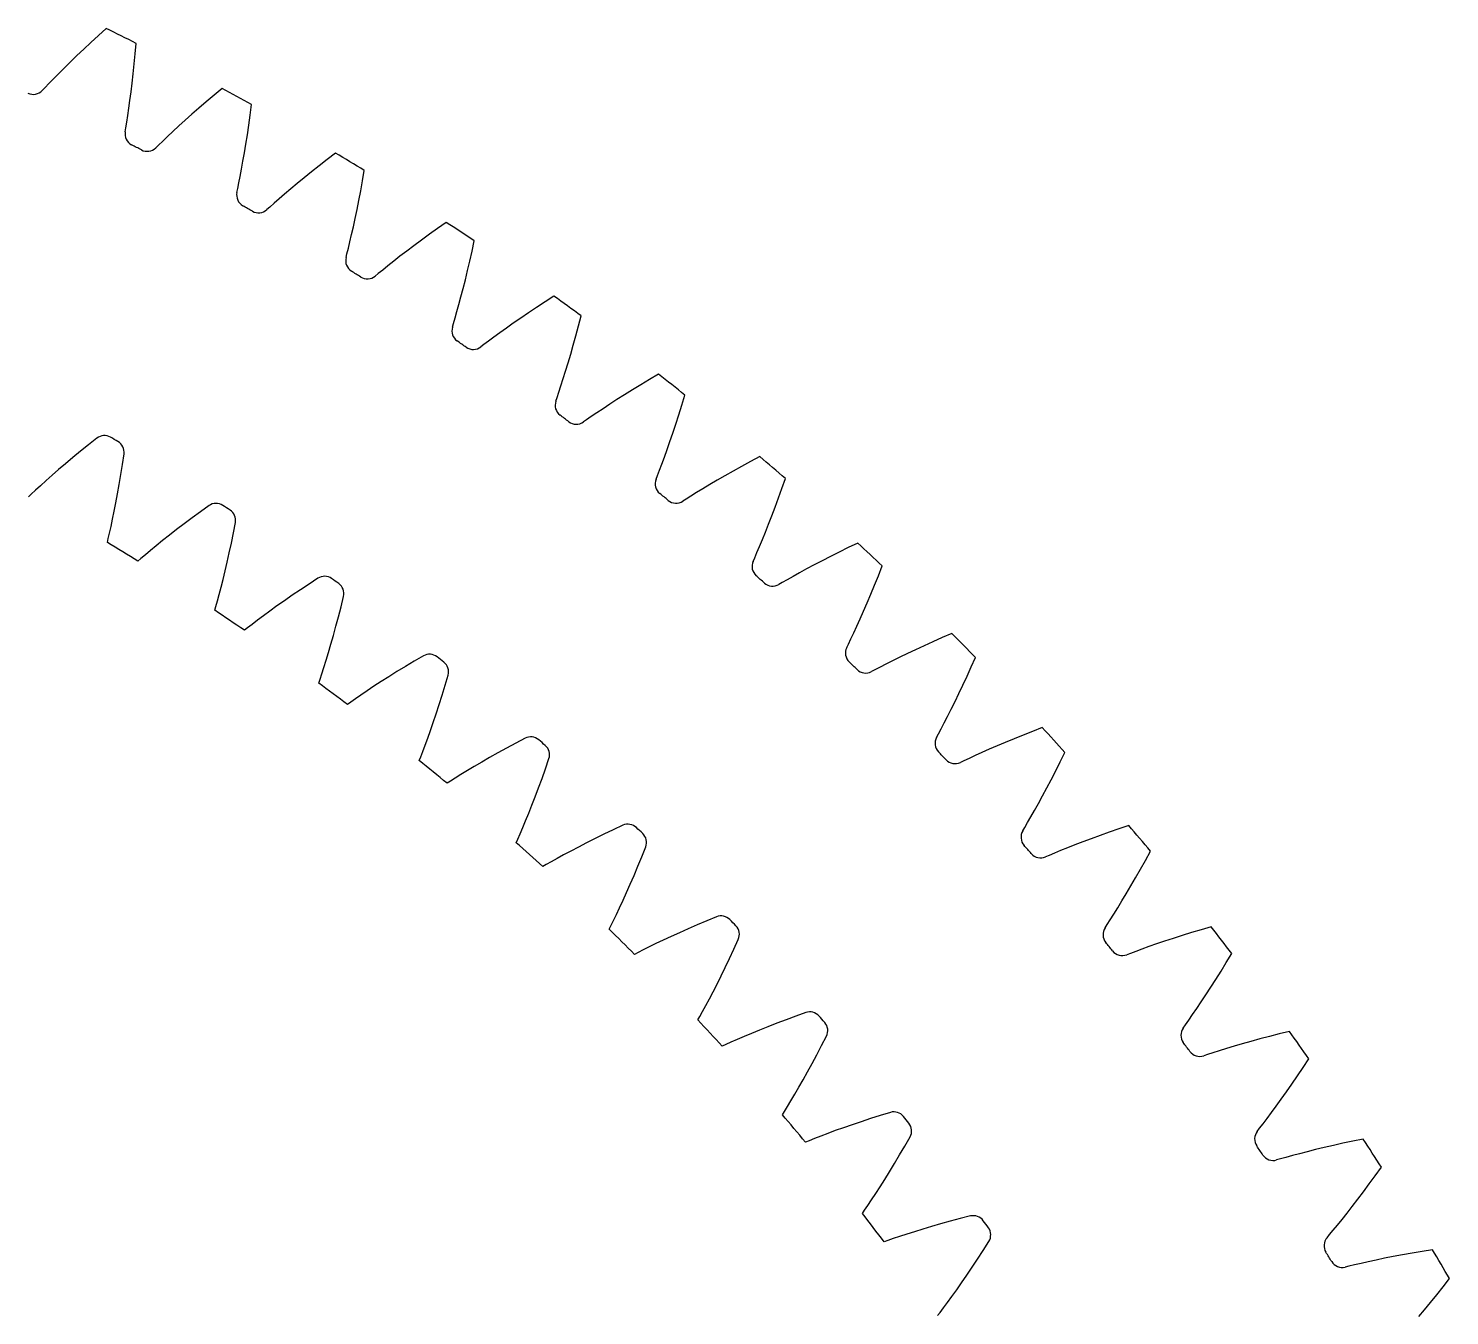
# Model space of a CAD drawing. Header units: millimetres. Extents: x -77 to 78, y -77 to 77.
# Drawn here: x 32.28 to 66.92, y 38.18 to 69.56 of the extents above; entities that cross this region are included whole.
import ezdxf

# ---------------------------------------------------------------- set-up
doc = ezdxf.new("R2010")
doc.units = ezdxf.units.MM

msp = doc.modelspace()

# ---------------------------------------------------------------- linework, layer by layer
at = {"layer": 'thin_ring_external'}
for p, q in [((33.988012, 69.385096), (33.806023, 69.217426)), ((34.177653, 69.556725), (33.988012, 69.385096)), ((33.631955, 69.054206), (33.466145, 68.896013)), ((33.806023, 69.217426), (33.631955, 69.054206)), ((34.864018, 68.690608), (34.888149, 68.936881)), ((34.888149, 68.936881), (34.910828, 69.191648)), ((33.161202, 68.597717), (33.023472, 68.459659)), ((33.309032, 68.743555), (33.161202, 68.597717)), ((33.466145, 68.896013), (33.309032, 68.743555)), ((34.838665, 68.453335), (34.864018, 68.690608)), ((32.897052, 68.330997), (32.78392, 68.214213)), ((33.023472, 68.459659), (32.897052, 68.330997)), ((34.812348, 68.225684), (34.838665, 68.453335)), ((32.687932, 68.113857), (32.621704, 68.045492)), ((32.78392, 68.214213), (32.687932, 68.113857)), ((34.758071, 67.802571), (34.785365, 68.008429)), ((34.785365, 68.008429), (34.812348, 68.225684)), ((36.807964, 67.931218), (36.619244, 67.771161)), ((37.004491, 68.094917), (36.807964, 67.931218)), ((34.70441, 67.43104), (34.730899, 67.609461)), ((34.730899, 67.609461), (34.758071, 67.802571)), ((36.438621, 67.615224), (36.266457, 67.463973)), ((36.619244, 67.771161), (36.438621, 67.615224)), ((37.688939, 67.446426), (37.722059, 67.700046)), ((34.657151, 67.133302), (34.679392, 67.27038)), ((34.679392, 67.27038), (34.70441, 67.43104)), ((36.103218, 67.318094), (35.949525, 67.178447)), ((36.266457, 67.463973), (36.103218, 67.318094)), ((37.654719, 67.20135), (37.688939, 67.446426)), ((34.642506, 67.039253), (34.657151, 67.133302)), ((35.674647, 66.922797), (35.556816, 66.810756)), ((35.806243, 67.04616), (35.674647, 66.922797)), ((35.949525, 67.178447), (35.806243, 67.04616)), ((37.584004, 66.73894), (37.619646, 66.965319)), ((37.619646, 66.965319), (37.654719, 67.20135)), ((35.456789, 66.714425), (35.38781, 66.648837)), ((35.556816, 66.810756), (35.456789, 66.714425)), ((37.512402, 66.318412), (37.548125, 66.522976)), ((37.548125, 66.522976), (37.584004, 66.73894)), ((39.76893, 66.518284), (39.565848, 66.362792)), ((37.477325, 66.126581), (37.512402, 66.318412)), ((39.370717, 66.210618), (39.183844, 66.062228)), ((39.565848, 66.362792), (39.370717, 66.210618)), ((37.41194, 65.789901), (37.443533, 65.949397)), ((37.443533, 65.949397), (37.477325, 66.126581)), ((39.005615, 65.918173), (38.836525, 65.779118)), ((39.183844, 66.062228), (39.005615, 65.918173)), ((40.381925, 65.598776), (40.426178, 65.84224)), ((40.426178, 65.84224), (40.469682, 66.094287)), ((37.365597, 65.560482), (37.384091, 65.653851)), ((37.384091, 65.653851), (37.41194, 65.789901)), ((38.528636, 65.519606), (38.392087, 65.40175)), ((38.677229, 65.6459), (38.528636, 65.519606)), ((38.836525, 65.779118), (38.677229, 65.6459)), ((40.337191, 65.364384), (40.381925, 65.598776)), ((38.165857, 65.202498), (38.094244, 65.139797)), ((38.269755, 65.294641), (38.165857, 65.202498)), ((38.392087, 65.40175), (38.269755, 65.294641)), ((40.24757, 64.92535), (40.292286, 65.139659)), ((40.292286, 65.139659), (40.337191, 65.364384)), ((40.203479, 64.722426), (40.24757, 64.92535)), ((42.466311, 64.829487), (42.257016, 64.682464)), ((40.119519, 64.356549), (40.160556, 64.532196)), ((40.160556, 64.532196), (40.203479, 64.722426)), ((42.055802, 64.538429), (41.862995, 64.397836)), ((42.257016, 64.682464), (42.055802, 64.538429)), ((40.047993, 64.063692), (40.081404, 64.198484)), ((40.081404, 64.198484), (40.119519, 64.356549)), ((41.504345, 64.129224), (41.339714, 64.002658)), ((41.679002, 64.261219), (41.504345, 64.129224)), ((41.862995, 64.397836), (41.679002, 64.261219)), ((43.041038, 63.885588), (43.09525, 64.12703)), ((43.09525, 64.12703), (43.149065, 64.377078)), ((40.025681, 63.971161), (40.047993, 64.063692)), ((41.044789, 63.770421), (40.918163, 63.668424)), ((41.186061, 63.882571), (41.044789, 63.770421)), ((41.339714, 64.002658), (41.186061, 63.882571)), ((42.986719, 63.65323), (43.041038, 63.885588)), ((40.81057, 63.580625), (40.736443, 63.520917)), ((40.918163, 63.668424), (40.81057, 63.580625)), ((42.879149, 63.218246), (42.932625, 63.430538)), ((42.932625, 63.430538), (42.986719, 63.65323)), ((42.826764, 63.017302), (42.879149, 63.218246)), ((42.727853, 62.655182), (42.776068, 62.828995)), ((42.776068, 62.828995), (42.826764, 63.017302)), ((44.669971, 62.757414), (44.471555, 62.624855)), ((44.876929, 62.893066), (44.669971, 62.757414)), ((45.092083, 63.031373), (44.876929, 62.893066)), ((42.618273, 62.273971), (42.644365, 62.365508)), ((42.644365, 62.365508), (42.683281, 62.498814)), ((42.683281, 62.498814), (42.727853, 62.655182)), ((44.102179, 62.371194), (43.932491, 62.251493)), ((44.282108, 62.495907), (44.102179, 62.371194)), ((44.471555, 62.624855), (44.282108, 62.495907)), ((45.691653, 62.303687), (45.755688, 62.551315)), ((43.62828, 62.03156), (43.497573, 61.934848)), ((43.774038, 62.137816), (43.62828, 62.03156)), ((43.932491, 62.251493), (43.774038, 62.137816)), ((45.563761, 61.834742), (45.627574, 62.064674)), ((45.627574, 62.064674), (45.691653, 62.303687)), ((43.386466, 61.85154), (43.30995, 61.794926)), ((43.497573, 61.934848), (43.386466, 61.85154)), ((45.500571, 61.614459), (45.563761, 61.834742)), ((45.377834, 61.205918), (45.438424, 61.404541)), ((45.438424, 61.404541), (45.500571, 61.614459)), ((45.264139, 60.848163), (45.319449, 61.019851)), ((45.319449, 61.019851), (45.377834, 61.205918)), ((47.421169, 60.997616), (47.208817, 60.870575)), ((47.641821, 61.126974), (47.421169, 60.997616)), ((45.168828, 60.562161), (45.213185, 60.693757)), ((45.213185, 60.693757), (45.264139, 60.848163)), ((46.810544, 60.625213), (46.625647, 60.507992)), ((47.005125, 60.746275), (46.810544, 60.625213)), ((47.208817, 60.870575), (47.005125, 60.746275)), ((48.211009, 60.375286), (48.285157, 60.620076)), ((45.139, 60.471773), (45.168828, 60.562161)), ((46.288201, 60.288283), (46.138204, 60.1881)), ((46.451187, 60.395359), (46.288201, 60.288283)), ((46.625647, 60.507992), (46.451187, 60.395359)), ((48.137172, 60.139105), (48.211009, 60.375286)), ((45.889203, 60.018159), (45.810428, 59.964734)), ((46.003637, 60.096836), (45.889203, 60.018159)), ((46.138204, 60.1881), (46.003637, 60.096836)), ((48.063973, 59.911987), (48.137172, 60.139105)), ((47.92108, 59.487294), (47.991792, 59.694484)), ((47.991792, 59.694484), (48.063973, 59.911987)), ((47.786411, 59.107813), (47.852386, 59.291326)), ((47.852386, 59.291326), (47.92108, 59.487294)), ((47.666849, 58.786357), (47.724099, 58.93854)), ((47.724099, 58.93854), (47.786411, 59.107813)), ((49.885447, 58.999311), (49.668058, 58.881095)), ((50.111223, 59.119501), (49.885447, 58.999311)), ((47.583614, 58.567605), (47.617127, 58.656693)), ((47.617127, 58.656693), (47.666849, 58.786357)), ((49.070494, 58.542759), (48.891557, 58.437384)), ((49.260048, 58.652291), (49.070494, 58.542759)), ((49.459435, 58.765262), (49.260048, 58.652291)), ((49.668058, 58.881095), (49.459435, 58.765262)), ((50.649071, 58.345078), (50.733206, 58.586618)), ((48.570328, 58.243149), (48.432128, 58.157487)), ((48.724312, 58.337089), (48.570328, 58.243149)), ((48.891557, 58.437384), (48.724312, 58.337089)), ((50.5656, 58.112128), (50.649071, 58.345078)), ((48.314561, 58.083575), (48.233658, 58.033429)), ((48.432128, 58.157487), (48.314561, 58.083575)), ((50.402088, 57.67385), (50.483138, 57.888206)), ((50.483138, 57.888206), (50.5656, 58.112128)), ((50.322929, 57.469738), (50.402088, 57.67385)), ((50.172795, 57.096106), (50.246248, 57.276755)), ((50.246248, 57.276755), (50.322929, 57.469738)), ((50.040136, 56.779829), (50.103586, 56.929534)), ((50.103586, 56.929534), (50.172795, 57.096106)), ((52.265606, 56.901519), (52.043547, 56.792328)), ((52.496126, 57.012339), (52.265606, 56.901519)), ((49.94799, 56.564679), (49.985133, 56.652316)), ((49.985133, 56.652316), (50.040136, 56.779829)), ((51.432596, 56.478811), (51.249484, 56.38087)), ((51.626487, 56.580468), (51.432596, 56.478811)), ((51.830344, 56.685158), (51.626487, 56.580468)), ((52.043547, 56.792328), (51.830344, 56.685158)), ((50.778951, 56.120071), (50.658449, 56.051048)), ((50.920552, 56.199988), (50.778951, 56.120071)), ((51.078263, 56.287527), (50.920552, 56.199988)), ((51.249484, 56.38087), (51.078263, 56.287527)), ((52.908762, 55.987161), (53.001727, 56.216488)), ((53.001727, 56.216488), (53.095707, 56.45437)), ((50.658449, 56.051048), (50.575556, 56.004266)), ((52.817177, 55.766813), (52.908762, 55.987161)), ((52.639923, 55.355276), (52.727395, 55.555965)), ((52.727395, 55.555965), (52.817177, 55.766813)), ((52.474576, 54.988122), (52.555384, 55.165603)), ((52.555384, 55.165603), (52.639923, 55.355276)), ((52.329044, 54.677558), (52.398587, 54.824532)), ((52.398587, 54.824532), (52.474576, 54.988122)), ((54.792509, 54.809041), (54.557634, 54.707779)), ((52.228143, 54.466373), (52.268852, 54.552411)), ((52.268852, 54.552411), (52.329044, 54.677558)), ((53.905873, 54.413237), (53.707972, 54.319626)), ((54.113856, 54.509469), (53.905873, 54.413237)), ((54.331279, 54.607796), (54.113856, 54.509469)), ((54.557634, 54.707779), (54.331279, 54.607796)), ((53.184912, 54.06206), (53.04015, 53.988024)), ((53.346084, 54.14305), (53.184912, 54.06206)), ((53.520993, 54.229286), (53.346084, 54.14305)), ((53.707972, 54.319626), (53.520993, 54.229286)), ((55.26501, 53.993103), (55.368677, 54.226927)), ((52.916915, 53.924007), (52.832172, 53.880667)), ((53.04015, 53.988024), (52.916915, 53.924007)), ((55.062154, 53.551385), (55.162709, 53.767787)), ((55.162709, 53.767787), (55.26501, 53.993103)), ((54.963792, 53.344401), (55.062154, 53.551385)), ((54.775899, 52.96143), (54.868154, 53.147471)), ((54.868154, 53.147471), (54.963792, 53.344401)), ((54.605232, 52.627083), (54.687872, 52.787415)), ((54.687872, 52.787415), (54.775899, 52.96143)), ((54.420227, 52.276224), (54.464434, 52.360518)), ((54.464434, 52.360518), (54.529714, 52.483089)), ((54.529714, 52.483089), (54.605232, 52.627083)), ((56.527396, 52.331184), (56.30612, 52.241866)), ((56.757665, 52.421789), (56.527396, 52.331184)), ((56.9965, 52.513322), (56.757665, 52.421789)), ((55.702254, 51.986258), (55.523952, 51.907277)), ((55.892784, 52.068846), (55.702254, 51.986258)), ((56.094361, 52.154253), (55.892784, 52.068846)), ((56.30612, 52.241866), (56.094361, 52.154253)), ((55.086152, 51.706037), (54.999701, 51.666213)), ((55.211911, 51.764942), (55.086152, 51.706037)), ((55.359591, 51.832971), (55.211911, 51.764942)), ((55.523952, 51.907277), (55.359591, 51.832971)), ((57.323638, 51.457748), (57.435103, 51.678675)), ((57.435103, 51.678675), (57.548283, 51.908044)), ((57.214284, 51.245657), (57.323638, 51.457748)), ((57.003865, 50.850048), (57.107507, 51.042885)), ((57.107507, 51.042885), (57.214284, 51.245657)), ((56.808953, 50.497697), (56.90405, 50.667951)), ((56.90405, 50.667951), (57.003865, 50.850048)), ((56.638434, 50.20012), (56.7198, 50.340893)), ((56.7198, 50.340893), (56.808953, 50.497697)), ((56.520546, 49.997925), (56.568177, 50.080333)), ((56.568177, 50.080333), (56.638434, 50.20012)), ((58.403439, 49.886171), (58.188262, 49.807326)), ((58.628196, 49.966329), (58.403439, 49.886171)), ((58.86199, 50.047404), (58.628196, 49.966329)), ((59.104381, 50.129055), (58.86199, 50.047404)), ((57.608194, 49.583975), (57.440921, 49.516481)), ((57.789588, 49.65557), (57.608194, 49.583975)), ((57.983348, 49.730266), (57.789588, 49.65557)), ((58.188262, 49.807326), (57.983348, 49.730266)), ((57.162501, 49.40088), (57.074487, 49.364638)), ((57.290572, 49.454571), (57.162501, 49.40088)), ((57.440921, 49.516481), (57.290572, 49.454571)), ((59.387907, 49.06094), (59.508349, 49.277104)), ((59.508349, 49.277104), (59.63085, 49.501634)), ((59.154926, 48.6553), (59.269938, 48.853517)), ((59.269938, 48.853517), (59.387907, 49.06094)), ((59.043455, 48.466881), (59.154926, 48.6553)), ((58.834241, 48.122829), (58.936247, 48.289035)), ((58.936247, 48.289035), (59.043455, 48.466881)), ((58.576533, 47.715702), (58.651649, 47.832504)), ((58.651649, 47.832504), (58.738725, 47.969817)), ((58.738725, 47.969817), (58.834241, 48.122829)), ((58.525559, 47.635318), (58.576533, 47.715702)), ((60.630134, 47.517219), (60.402276, 47.446356)), ((60.86706, 47.588628), (60.630134, 47.517219)), ((61.112599, 47.660258), (60.86706, 47.588628)), ((59.425392, 47.116494), (59.272629, 47.060809)), ((59.595295, 47.177064), (59.425392, 47.116494)), ((59.779476, 47.241152), (59.595295, 47.177064)), ((59.976139, 47.30783), (59.779476, 47.241152)), ((60.184044, 47.376412), (59.976139, 47.30783)), ((60.402276, 47.446356), (60.184044, 47.376412)), ((59.142461, 47.012421), (59.053034, 46.979824)), ((59.272629, 47.060809), (59.142461, 47.012421)), ((61.352035, 46.581403), (61.481249, 46.792441)), ((61.481249, 46.792441), (61.612865, 47.011752)), ((61.225649, 46.378999), (61.352035, 46.581403)), ((60.983483, 46.001987), (61.102597, 46.185671)), ((61.102597, 46.185671), (61.225649, 46.378999)), ((60.760321, 45.666814), (60.869065, 45.828693)), ((60.869065, 45.828693), (60.983483, 46.001987)), ((60.486116, 45.270611), (60.565963, 45.38423)), ((60.565963, 45.38423), (60.658604, 45.517853)), ((60.658604, 45.517853), (60.760321, 45.666814)), ((60.431885, 45.192388), (60.486116, 45.270611)), ((62.769495, 45.049606), (62.529837, 44.987985)), ((63.017768, 45.111096), (62.769495, 45.049606)), ((61.481905, 44.690602), (61.309659, 44.637058)), ((61.668562, 44.747074), (61.481905, 44.690602)), ((61.867797, 44.805622), (61.668562, 44.747074)), ((62.078342, 44.865611), (61.867797, 44.805622)), ((62.299262, 44.926536), (62.078342, 44.865611)), ((62.529837, 44.987985), (62.299262, 44.926536)), ((61.022694, 44.544689), (60.932003, 44.51579)), ((61.154738, 44.587692), (61.022694, 44.544689)), ((61.309659, 44.637058), (61.154738, 44.587692)), ((63.350479, 44.228875), (63.490988, 44.442598)), ((63.07812, 43.826275), (63.212709, 44.023321)), ((63.212709, 44.023321), (63.350479, 44.228875)), ((62.947234, 43.638162), (63.07812, 43.826275)), ((62.699244, 43.291073), (62.82068, 43.459523)), ((62.82068, 43.459523), (62.947234, 43.638162)), ((62.37815, 42.859429), (62.476199, 42.989136)), ((62.476199, 42.989136), (62.583946, 43.133795)), ((62.583946, 43.133795), (62.699244, 43.291073)), ((62.236309, 42.673253), (62.293706, 42.749183)), ((62.293706, 42.749183), (62.37815, 42.859429)), ((63.867961, 42.279156), (63.655131, 42.227862)), ((64.091197, 42.33096), (63.867961, 42.279156)), ((64.3241, 42.382891), (64.091197, 42.33096)), ((64.566086, 42.434621), (64.3241, 42.382891)), ((64.816674, 42.485866), (64.566086, 42.434621)), ((62.800028, 42.001844), (62.708228, 41.976693)), ((62.933727, 42.03939), (62.800028, 42.001844)), ((63.090543, 42.082354), (62.933727, 42.03939)), ((63.264843, 42.128782), (63.090543, 42.082354)), ((63.453661, 42.177543), (63.264843, 42.128782)), ((63.655131, 42.227862), (63.453661, 42.177543)), ((64.966792, 41.391004), (65.112885, 41.590729)), ((65.112885, 41.590729), (65.26205, 41.798503)), ((64.824227, 41.199651), (64.966792, 41.391004)), ((64.551947, 40.843777), (64.685729, 41.01707)), ((64.685729, 41.01707), (64.824227, 41.199651)), ((64.30204, 40.528043), (64.423697, 40.680454)), ((64.423697, 40.680454), (64.551947, 40.843777)), ((63.996254, 40.155671), (64.085154, 40.262357)), ((64.085154, 40.262357), (64.188444, 40.387929)), ((64.188444, 40.387929), (64.30204, 40.528043)), ((63.935788, 40.082161), (63.996254, 40.155671)), ((64.941102, 39.495922), (64.765043, 39.45669)), ((65.131762, 39.53689), (64.941102, 39.495922)), ((65.335129, 39.578896), (65.131762, 39.53689)), ((65.549886, 39.621409), (65.335129, 39.578896)), ((65.775059, 39.664004), (65.549886, 39.621409)), ((66.009899, 39.706329), (65.775059, 39.664004)), ((66.253804, 39.748081), (66.009899, 39.706329)), ((66.506284, 39.788995), (66.253804, 39.748081)), ((64.471467, 39.388175), (64.378712, 39.366814)), ((64.606595, 39.4202), (64.471467, 39.388175)), ((64.765043, 39.45669), (64.606595, 39.4202)), ((66.611327, 38.688893), (66.765496, 38.882452)), ((66.765496, 38.882452), (66.923065, 39.083927)), ((66.315148, 38.326813), (66.461026, 38.503554)), ((66.461026, 38.503554), (66.611327, 38.688893)), ((66.174365, 38.159159), (66.315148, 38.326813))]:
    msp.add_line(p, q, dxfattribs=at)
for centre, radius, start, end in [((0, 0), 77.5, 63.226652, 63.832172), ((32.401441, 68.249169), 0.3, 244.603868, 317.240512), ((0, 0), 77.5, 60.873711, 61.47923), ((34.937782, 66.986222), 0.3, 169.818312, 242.454955), ((0, 0), 75.25, 62.250927, 62.454955), ((35.176095, 66.861385), 0.3, 242.250927, 314.88757), ((0, 0), 77.5, 58.52077, 59.126289), ((37.658447, 65.495373), 0.3, 167.465371, 240.102014), ((0, 0), 75.25, 59.897986, 60.102014), ((37.891434, 65.360858), 0.3, 239.897986, 312.534629), ((0, 0), 77.5, 56.167828, 56.773348), ((40.315611, 63.894084), 0.3, 165.11243, 237.749073), ((0, 0), 75.25, 57.545045, 57.749073), ((40.542879, 63.750117), 0.3, 237.545045, 310.181688), ((0, 0), 77.5, 53.814887, 54.420407), ((42.904794, 62.185056), 0.3, 162.759488, 235.396132), ((0, 0), 75.25, 55.192104, 55.396132), ((43.125959, 62.03188), 0.3, 235.192104, 307.828747), ((0, 0), 77.5, 51.461946, 52.067466), ((45.421629, 60.371169), 0.3, 160.406547, 233.04319), ((0, 0), 75.25, 52.839163, 53.04319), ((45.63632, 60.209042), 0.3, 232.839163, 305.475806), ((0, 0), 77.5, 49.109005, 49.714524), ((47.861874, 58.455483), 0.3, 158.053606, 230.690249), ((0, 0), 75.25, 50.486221, 50.690249), ((48.069727, 58.284679), 0.3, 230.486221, 303.122865), ((0, 0), 77.5, 46.756064, 47.361583), ((50.221412, 56.441228), 0.3, 155.700665, 228.337308), ((0, 0), 75.25, 48.13328, 48.337308), ((50.422078, 56.262034), 0.3, 228.13328, 300.769923), ((0, 0), 77.5, 44.403123, 45.008642), ((52.496266, 54.3318), 0.3, 153.347724, 225.984367), ((0, 0), 75.25, 45.780339, 45.984367), ((52.689406, 54.144519), 0.3, 225.780339, 298.416982), ((0, 0), 77.5, 42.050181, 42.655701), ((54.6826, 52.130757), 0.3, 150.994782, 223.631426), ((0, 0), 75.25, 43.427398, 43.631426), ((54.867888, 51.935704), 0.3, 223.427398, 296.064041), ((56.776726, 49.841809), 0.3, 148.641841, 221.278485), ((0, 0), 77.5, 39.69724, 40.30276), ((0, 0), 75.25, 41.074457, 41.278485), ((56.95385, 49.639314), 0.3, 221.074457, 293.7111), ((58.775113, 47.468817), 0.3, 146.2889, 218.925543), ((0, 0), 77.5, 37.344299, 37.949819), ((0, 0), 75.25, 38.721515, 38.925543), ((58.943775, 47.25922), 0.3, 218.721515, 291.358159), ((60.674393, 45.015781), 0.3, 143.935959, 216.572602), ((0, 0), 77.5, 34.991358, 35.596877), ((0, 0), 75.25, 36.368574, 36.572602), ((60.834307, 44.799437), 0.3, 216.368574, 289.005218), ((62.471362, 42.486839), 0.3, 141.583018, 214.219661), ((0, 0), 75.25, 34.015633, 34.219661), ((0, 0), 77.5, 32.638417, 33.243936), ((62.622259, 42.264112), 0.3, 214.015633, 286.652276), ((64.16299, 39.886254), 0.3, 139.230077, 211.86672), ((0, 0), 75.25, 31.662692, 31.86672), ((64.304616, 39.65752), 0.3, 211.662692, 284.299335), ((0, 0), 77.5, 30.285476, 30.890995)]:
    msp.add_arc(centre, radius, start, end, dxfattribs=at)
at = {"layer": 'thin_ring_internal'}
for p, q in [((33.552302, 59.250775), (33.365315, 59.096987)), ((33.747871, 59.408384), (33.552302, 59.250775)), ((33.951021, 59.569727), (33.747871, 59.408384)), ((33.187273, 58.947597), (33.018643, 58.803306)), ((33.365315, 59.096987), (33.187273, 58.947597)), ((34.536526, 58.682534), (34.575234, 58.930705)), ((34.575234, 58.930705), (34.613386, 59.18731)), ((32.86005, 58.664991), (32.712363, 58.533792)), ((33.018643, 58.803306), (32.86005, 58.664991)), ((34.496834, 58.443704), (34.536526, 58.682534)), ((32.352909, 58.204048), (32.283127, 58.138195)), ((32.455683, 58.299911), (32.352909, 58.204048)), ((32.576872, 58.411294), (32.455683, 58.299911)), ((32.712363, 58.533792), (32.576872, 58.411294)), ((34.415836, 57.996637), (34.45648, 58.21482)), ((34.45648, 58.21482), (34.496834, 58.443704)), ((34.375348, 57.790133), (34.415836, 57.996637)), ((36.685756, 57.925638), (36.475319, 57.773921)), ((34.297228, 57.418045), (34.33557, 57.596633)), ((34.33557, 57.596633), (34.375348, 57.790133)), ((36.27263, 57.625582), (36.07869, 57.48066)), ((36.475319, 57.773921), (36.27263, 57.625582)), ((37.279562, 57.258266), (37.329612, 57.512818)), ((34.22973, 57.120465), (34.261362, 57.257401)), ((34.261362, 57.257401), (34.297228, 57.418045)), ((35.71873, 57.203426), (35.553873, 57.072639)), ((35.89389, 57.339715), (35.71873, 57.203426)), ((36.07869, 57.48066), (35.89389, 57.339715)), ((37.22935, 57.012165), (37.279562, 57.258266)), ((34.20759, 57.027106), (34.22973, 57.120465)), ((35.259198, 56.832392), (35.132958, 56.726768)), ((35.400242, 56.948454), (35.259198, 56.832392)), ((35.553873, 57.072639), (35.400242, 56.948454)), ((37.17859, 56.77544), (37.22935, 57.012165)), ((35.025836, 56.63579), (34.953066, 56.573255)), ((35.132958, 56.726768), (35.025836, 56.63579)), ((37.076879, 56.332626), (37.12763, 56.548681)), ((37.12763, 56.548681), (37.17859, 56.77544)), ((36.97809, 55.936789), (37.026827, 56.128229)), ((37.026827, 56.128229), (37.076879, 56.332626)), ((39.341038, 56.156095), (39.12377, 56.014332)), ((36.931481, 55.760179), (36.97809, 55.936789)), ((38.914399, 55.875585), (38.713927, 55.739842)), ((39.12377, 56.014332), (38.914399, 55.875585)), ((36.823751, 55.373833), (36.85021, 55.466061)), ((36.85021, 55.466061), (36.888179, 55.601377)), ((36.888179, 55.601377), (36.931481, 55.760179)), ((38.341458, 55.479656), (38.170694, 55.356681)), ((38.522769, 55.607648), (38.341458, 55.479656)), ((38.713927, 55.739842), (38.522769, 55.607648)), ((39.841543, 55.21832), (39.903151, 55.461819)), ((39.903151, 55.461819), (39.96499, 55.713767)), ((37.865161, 55.130403), (37.734144, 55.030767)), ((38.011452, 55.239778), (37.865161, 55.130403)), ((38.170694, 55.356681), (38.011452, 55.239778)), ((39.779824, 54.984213), (39.841543, 55.21832)), ((37.622905, 54.944872), (37.547304, 54.88579)), ((37.734144, 55.030767), (37.622905, 54.944872)), ((39.657622, 54.54661), (39.71837, 54.760071)), ((39.71837, 54.760071), (39.779824, 54.984213)), ((39.598114, 54.344764), (39.657622, 54.54661)), ((39.485748, 53.981548), (39.540523, 54.155799)), ((39.540523, 54.155799), (39.598114, 54.344764)), ((41.687488, 54.133429), (41.471888, 54.004573)), ((41.911116, 54.26493), (41.687488, 54.133429)), ((39.390881, 53.69153), (39.435105, 53.824933)), ((39.435105, 53.824933), (39.485748, 53.981548)), ((41.068217, 53.755147), (40.881146, 53.63573)), ((41.265317, 53.878305), (41.068217, 53.755147)), ((41.471888, 54.004573), (41.265317, 53.878305)), ((42.440319, 53.545253), (42.513813, 53.794051)), ((39.36016, 53.600632), (39.390881, 53.69153)), ((40.540338, 53.411465), (40.389117, 53.309015)), ((40.704847, 53.520832), (40.540338, 53.411465)), ((40.881146, 53.63573), (40.704847, 53.520832)), ((42.367449, 53.304884), (42.440319, 53.545253)), ((40.138491, 53.134956), (40.060223, 53.079455)), ((40.253606, 53.215582), (40.138491, 53.134956)), ((40.389117, 53.309015), (40.253606, 53.215582)), ((42.223089, 52.852862), (42.294905, 53.073903)), ((42.294905, 53.073903), (42.367449, 53.304884)), ((42.152475, 52.642459), (42.223089, 52.852862)), ((42.01732, 52.257519), (42.083641, 52.4436)), ((42.083641, 52.4436), (42.152475, 52.642459)), ((41.896623, 51.931916), (41.954498, 52.086005)), ((41.954498, 52.086005), (42.01732, 52.257519)), ((43.939558, 52.0166), (43.727337, 51.900079)), ((44.16092, 52.135286), (43.939558, 52.0166)), ((44.390423, 52.256239), (44.16092, 52.135286)), ((41.811324, 51.711345), (41.846241, 51.800715)), ((41.846241, 51.800715), (41.896623, 51.931916)), ((43.332296, 51.67564), (43.150841, 51.569069)), ((43.524719, 51.786225), (43.332296, 51.67564)), ((43.727337, 51.900079), (43.524719, 51.786225)), ((44.885571, 51.512721), (44.97056, 51.75783)), ((42.685887, 51.285144), (42.567145, 51.209961)), ((42.825598, 51.372171), (42.685887, 51.285144)), ((42.981422, 51.467474), (42.825598, 51.372171)), ((43.150841, 51.569069), (42.981422, 51.467474)), ((44.718384, 51.048646), (44.801596, 51.276002)), ((44.801596, 51.276002), (44.885571, 51.512721)), ((42.567145, 51.209961), (42.48638, 51.158162)), ((44.636362, 50.831186), (44.718384, 51.048646)), ((44.478024, 50.428855), (44.556035, 50.624296)), ((44.556035, 50.624296), (44.636362, 50.831186)), ((44.332383, 50.077656), (44.403118, 50.246061)), ((44.403118, 50.246061), (44.478024, 50.428855)), ((44.21097, 49.797711), (44.267402, 49.926426)), ((44.267402, 49.926426), (44.332383, 50.077656)), ((46.312065, 49.91597), (46.094652, 49.809449)), ((46.538709, 50.024228), (46.312065, 49.91597)), ((46.773591, 50.134373), (46.538709, 50.024228)), ((44.171933, 49.710063), (44.21097, 49.797711)), ((45.689597, 49.603633), (45.503381, 49.505619)), ((45.886957, 49.705145), (45.689597, 49.603633)), ((46.094652, 49.809449), (45.886957, 49.705145)), ((47.23361, 49.368623), (47.329911, 49.609512)), ((45.02572, 49.243633), (44.903609, 49.174056)), ((45.169329, 49.324066), (45.02572, 49.243633)), ((45.329418, 49.412016), (45.169329, 49.324066)), ((45.503381, 49.505619), (45.329418, 49.412016)), ((47.138713, 49.136068), (47.23361, 49.368623)), ((44.903609, 49.174056), (44.820522, 49.126071)), ((46.952962, 48.699421), (47.045013, 48.912829)), ((47.045013, 48.912829), (47.138713, 49.136068)), ((46.776078, 48.304892), (46.863097, 48.496492)), ((46.863097, 48.496492), (46.952962, 48.699421)), ((46.692748, 48.125781), (46.776078, 48.304892)), ((46.479949, 47.686857), (46.542308, 47.812807)), ((46.542308, 47.812807), (46.614255, 47.960849)), ((46.614255, 47.960849), (46.692748, 48.125781)), ((48.815705, 47.80483), (48.58427, 47.707233)), ((49.055458, 47.903927), (48.815705, 47.80483)), ((46.436876, 47.601119), (46.479949, 47.686857)), ((48.149814, 47.516415), (47.947945, 47.424195)), ((48.362137, 47.610943), (48.149814, 47.516415)), ((48.58427, 47.707233), (48.362137, 47.610943)), ((47.415233, 47.169136), (47.268038, 47.095472)), ((47.579241, 47.249543), (47.415233, 47.169136)), ((47.75737, 47.334951), (47.579241, 47.249543)), ((47.947945, 47.424195), (47.75737, 47.334951)), ((49.373738, 46.889715), (49.479352, 47.117604)), ((49.479352, 47.117604), (49.586756, 47.353752)), ((47.142822, 47.031652), (47.057592, 46.987584)), ((47.268038, 47.095472), (47.142822, 47.031652)), ((49.269754, 46.671078), (49.373738, 46.889715)), ((49.068664, 46.263656), (49.167873, 46.462184)), ((49.167873, 46.462184), (49.269754, 46.671078)), ((48.881252, 45.901272), (48.972824, 46.076312)), ((48.972824, 46.076312), (49.068664, 46.263656)), ((48.716414, 45.595635), (48.79517, 45.74017)), ((48.79517, 45.74017), (48.881252, 45.901272)), ((48.601247, 45.389082), (48.648262, 45.472723)), ((48.648262, 45.472723), (48.716414, 45.595635)), ((50.751253, 45.395173), (50.52488, 45.309322)), ((50.986978, 45.481896), (50.751253, 45.395173)), ((51.231082, 45.569732), (50.986978, 45.481896)), ((49.907928, 45.061766), (49.726018, 44.984738)), ((50.102448, 45.142046), (49.907928, 45.061766)), ((50.308389, 45.224775), (50.102448, 45.142046)), ((50.52488, 45.309322), (50.308389, 45.224775)), ((49.279934, 44.787387), (49.192746, 44.747333)), ((49.407983, 44.845313), (49.279934, 44.787387)), ((49.558447, 44.912049), (49.407983, 44.845313)), ((49.726018, 44.984738), (49.558447, 44.912049)), ((51.50183, 44.54181), (51.617932, 44.764538)), ((51.617932, 44.764538), (51.736207, 44.995434)), ((51.387786, 44.328248), (51.50183, 44.54181)), ((51.167959, 43.930622), (51.276298, 44.12432)), ((51.276298, 44.12432), (51.387786, 44.328248)), ((50.96389, 43.57735), (51.063507, 43.74794)), ((51.063507, 43.74794), (51.167959, 43.930622)), ((50.785011, 43.279714), (50.870406, 43.420428)), ((50.870406, 43.420428), (50.96389, 43.57735)), ((50.660358, 43.078743), (50.711214, 43.160106)), ((50.711214, 43.160106), (50.785011, 43.279714)), ((52.808319, 42.984797), (52.578198, 42.909571)), ((53.047824, 43.06046), (52.808319, 42.984797)), ((53.29575, 43.136843), (53.047824, 43.06046)), ((51.765099, 42.622506), (51.594328, 42.557692)), ((51.950396, 42.690988), (51.765099, 42.622506)), ((52.14844, 42.76213), (51.950396, 42.690988)), ((52.358008, 42.835188), (52.14844, 42.76213)), ((52.578198, 42.909571), (52.358008, 42.835188)), ((51.310316, 42.446123), (51.221359, 42.410168)), ((51.440922, 42.498029), (51.310316, 42.446123)), ((51.594328, 42.557692), (51.440922, 42.498029)), ((53.518381, 42.097438), (53.64472, 42.314523)), ((53.64472, 42.314523), (53.773609, 42.539666)), ((53.394525, 41.889413), (53.518381, 42.097438)), ((53.156436, 41.502445), (53.273669, 41.690892)), ((53.273669, 41.690892), (53.394525, 41.889413)), ((52.936151, 41.15905), (53.043598, 41.32482)), ((53.043598, 41.32482), (53.156436, 41.502445)), ((52.743618, 40.870058), (52.835468, 41.006647)), ((52.835468, 41.006647), (52.936151, 41.15905)), ((52.609751, 40.675104), (52.664337, 40.754013)), ((52.664337, 40.754013), (52.743618, 40.870058)), ((54.993781, 40.545763), (54.751015, 40.481326)), ((55.244992, 40.610529), (54.993781, 40.545763)), ((53.880351, 40.22775), (53.692069, 40.167964)), ((54.081491, 40.289601), (53.880351, 40.22775)), ((54.29423, 40.352829), (54.081491, 40.289601)), ((54.517642, 40.416888), (54.29423, 40.352829)), ((54.751015, 40.481326), (54.517642, 40.416888)), ((53.229572, 40.01293), (53.139038, 39.981153)), ((53.362451, 40.058703), (53.229572, 40.01293)), ((53.518467, 40.111165), (53.362451, 40.058703)), ((53.692069, 40.167964), (53.518467, 40.111165)), ((55.555325, 39.772864), (55.69455, 39.991766)), ((55.285622, 39.359854), (55.419023, 39.561892)), ((55.419023, 39.561892), (55.555325, 39.772864)), ((55.029788, 38.984383), (55.155661, 39.167171)), ((55.155661, 39.167171), (55.285622, 39.359854)), ((54.793765, 38.651608), (54.908807, 38.8122)), ((54.908807, 38.8122), (55.029788, 38.984383)), ((54.587995, 38.371887), (54.6861, 38.504055)), ((54.6861, 38.504055), (54.793765, 38.651608)), ((54.445202, 38.183373), (54.5034, 38.259656)), ((54.5034, 38.259656), (54.587995, 38.371887))]:
    msp.add_line(p, q, dxfattribs=at)
for centre, radius, start, end in [((34.133921, 59.33193), 0.3, 60.087992, 127.565474), ((0, 0), 68.75, 59.912008, 60.087992), ((34.315998, 59.226808), 0.3, 352.434526, 59.912008), ((36.857395, 57.679589), 0.3, 57.421325, 124.898807), ((0, 0), 68.75, 57.245341, 57.421325), ((37.034383, 57.566109), 0.3, 349.767859, 57.245341), ((0, 0), 66.5, 58.290682, 59.042651), ((39.501043, 55.902326), 0.3, 54.754659, 122.232141), ((0, 0), 68.75, 54.578675, 54.754659), ((39.67256, 55.780736), 0.3, 347.101193, 54.578675), ((0, 0), 66.5, 55.624016, 56.375984), ((42.059141, 54.003992), 0.3, 52.087992, 119.565474), ((0, 0), 68.75, 51.912008, 52.087992), ((42.224816, 53.874553), 0.3, 344.434526, 51.912008), ((0, 0), 66.5, 52.957349, 53.709318), ((44.526148, 51.988697), 0.3, 49.421325, 116.898807), ((0, 0), 68.75, 49.245341, 49.421325), ((44.685621, 51.85169), 0.3, 341.767859, 49.245341), ((0, 0), 66.5, 50.290682, 51.042651), ((46.896722, 49.860806), 0.3, 46.754659, 114.232141), ((0, 0), 68.75, 46.578675, 46.754659), ((47.049648, 49.716528), 0.3, 339.101193, 46.578675), ((0, 0), 66.5, 47.624016, 48.375984), ((49.165727, 47.624928), 0.3, 44.087992, 111.565474), ((0, 0), 68.75, 43.912008, 44.087992), ((0, 0), 66.5, 44.957349, 45.709318), ((49.311775, 47.473691), 0.3, 336.434526, 43.912008), ((0, 0), 66.5, 42.290682, 43.042651), ((51.328251, 45.285904), 0.3, 41.421325, 108.898807), ((0, 0), 68.75, 41.245341, 41.421325), ((51.467104, 45.128037), 0.3, 333.767859, 41.245341), ((0, 0), 66.5, 39.624016, 40.375984), ((53.379609, 42.848802), 0.3, 38.754659, 106.232141), ((0, 0), 68.75, 38.578675, 38.754659), ((53.510967, 42.684645), 0.3, 331.101193, 38.578675), ((0, 0), 66.5, 36.957349, 37.709318), ((55.315359, 40.318899), 0.3, 36.087992, 103.565474), ((0, 0), 68.75, 35.912008, 36.087992), ((55.438937, 40.148808), 0.3, 328.434526, 35.912008)]:
    msp.add_arc(centre, radius, start, end, dxfattribs=at)

doc.saveas('drawing.dxf')
